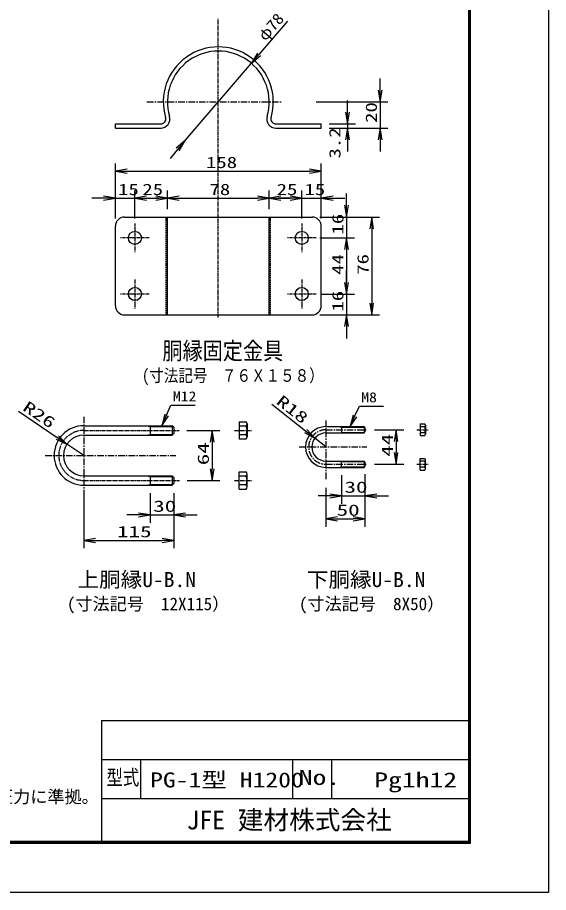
# Model space of a CAD drawing. Units: millimetres, scale not verified. Extents: x -4455 to 4455, y -3150 to 3150.
# Drawn here: x 2418 to 4455, y -3150 to 204 of the extents above; entities that cross this region are included whole.
import ezdxf
from ezdxf.enums import TextEntityAlignment as Align

# ---------------------------------------------------------------- set-up
doc = ezdxf.new("R2010")
doc.units = ezdxf.units.MM
doc.header["$LTSCALE"] = 20
for name, pattern in [('USER1', [2, 1.25, -0.25, 0.25, -0.25]), ('USER2', [0.375, 0.25, -0.125]), ('USER4', [1.125, 0.75, -0.125, 0.125, -0.125]), ('USER5', [0.906, 0.591, -0.118, 0.079, -0.118])]:
    doc.linetypes.add(name, pattern=pattern)
for name, color, linetype, lineweight in [('0-1_1', 7, 'Continuous', 25), ('0-2_0', 7, 'Continuous', 25), ('0-4_EXTCNT-L', 2, 'Continuous', 25), ('0-6_CENTLN-L', 2, 'USER5', 25), ('0-8_WAKU', 7, 'Continuous', 25), ('0-9_D-TTL-TXT', 2, 'Continuous', 25)]:
    doc.layers.add(name, color=color, linetype=linetype, lineweight=lineweight)
doc.styles.add('ＭＳ ゴシック', font='')
doc.styles.get('ＭＳ ゴシック').set_extended_font_data('MS Gothic')

# ---------------------------------------------------------------- blocks, each defined once
blk = doc.blocks.new('DARROWS')
at = {"layer": '0-2_0', "color": 2}
blk.add_line((0, 0), (-19.982, 0), dxfattribs=at)
blk.add_lwpolyline([(-20, -3.333), (0, 0), (-20, 3.333)], dxfattribs=at)

msp = doc.modelspace()

# ---------------------------------------------------------------- linework, layer by layer
at = {"layer": '0-2_0', "color": 2}
for p, q in [((3453.71, 190.8), (3344.52, 63.13)), ((3061.77, -267.45), (3315.27, 28.93)), ((3808.96, -74.26), (3808.96, -29.26)), ((3684.29, -158.26), (3684.29, -113.26)), ((3808.96, -119.26), (3808.96, -219.26)), ((3684.29, -203.26), (3684.29, -219.26)), ((3684.29, -264.26), (3684.29, -309.26)), ((3808.96, -264.26), (3808.96, -309.26)), ((3032.52, -301.64), (3003.27, -335.84)), ((2838.52, -384.95), (3538.52, -384.95)), ((2748.52, -488.53), (2703.52, -488.53)), ((2793.52, -488.53), (2868.52, -488.53)), ((2913.52, -488.53), (2958.52, -488.53)), ((2913.52, -488.53), (2948.52, -488.53)), ((3038.52, -488.53), (3338.52, -488.53)), ((3463.52, -488.53), (3418.52, -488.53)), ((3428.52, -488.53), (3463.52, -488.53)), ((3508.52, -488.53), (3583.52, -488.53)), ((3628.52, -488.53), (3673.52, -488.53)), ((3680.59, -515.57), (3680.59, -470.57)), ((3680.59, -560.57), (3680.59, -640.57)), ((3680.59, -685.57), (3680.59, -730.57)), ((3680.59, -810.97), (3680.59, -765.97)), ((3680.59, -855.97), (3680.59, -935.57)), ((3680.59, -980.57), (3680.59, -1025.57))]:
    msp.add_line(p, q, dxfattribs=at)
at = {"layer": '0-2_0', "linetype": 'USER1'}
msp.add_line((2914.62, -119.26), (3433.9, -119.26), dxfattribs=at)
at = {"layer": '0-2_0', "color": 1}
for p, q in [((3563.9, -119.26), (3838.96, -119.26)), ((3613.52, -203.26), (3714.29, -203.26)), ((3613.52, -219.26), (3714.29, -219.26)), ((3713.52, -219.26), (3838.96, -219.26)), ((2793.52, -565.57), (2793.52, -354.95)), ((3583.52, -565.57), (3583.52, -354.95)), ((2793.52, -565.57), (2793.52, -458.53)), ((2868.52, -565.57), (2868.52, -458.53)), ((2868.52, -565.57), (2868.52, -458.53)), ((2993.52, -530.57), (2993.52, -458.53)), ((2993.52, -530.57), (2993.52, -458.53)), ((3383.52, -530.57), (3383.52, -458.53)), ((3383.52, -530.57), (3383.52, -458.53)), ((3508.52, -565.57), (3508.52, -458.53)), ((3508.52, -565.57), (3508.52, -458.53)), ((3583.52, -565.57), (3583.52, -458.53)), ((3578.52, -560.57), (3710.59, -560.57)), ((3578.52, -640.57), (3710.59, -640.57)), ((3583.55, -855.97), (3710.59, -855.97)), ((3578.52, -935.57), (3710.59, -935.57))]:
    msp.add_line(p, q, dxfattribs=at)
at = {"layer": '0-2_0'}
for p, q in [((2793.52, -219.26), (2793.52, -203.26)), ((2793.52, -203.26), (2967.9, -203.26)), ((2793.52, -219.26), (2967.9, -219.26)), ((3409.14, -203.26), (3583.52, -203.26)), ((3409.14, -219.26), (3583.52, -219.26)), ((3583.52, -219.26), (3583.52, -203.26)), ((2828.52, -560.57), (3548.52, -560.57)), ((2993.52, -935.57), (2993.52, -560.57)), ((3383.52, -935.57), (3383.52, -560.57)), ((2793.52, -900.57), (2793.52, -595.57)), ((3583.52, -900.57), (3583.52, -595.57)), ((2828.52, -935.57), (3548.52, -935.57)), ((2672.56, -1360.54), (3011.56, -1360.54)), ((2912.56, -1360.54), (2927.56, -1363.39)), ((2927.56, -1360.54), (2927.56, -1396.54)), ((2927.56, -1363.39), (3014.41, -1363.39)), ((3011.56, -1360.54), (3011.56, -1396.54)), ((3017.56, -1366.54), (3011.56, -1360.54)), ((3017.56, -1366.54), (3017.56, -1390.54)), ((3268.82, -1345.69), (3268.82, -1411.39)), ((3268.82, -1345.69), (3295.82, -1345.69)), ((3295.82, -1362.12), (3268.82, -1362.12)), ((3298.82, -1353.69), (3298.82, -1403.39)), ((3601.1, -1364.1), (3747.5, -1364.1)), ((3661.1, -1364.1), (3661.1, -1388.1)), ((3747.5, -1364.1), (3747.5, -1388.1)), ((3751.1, -1367.7), (3747.5, -1364.1)), ((3751.1, -1367.7), (3751.1, -1384.5)), ((3963.17, -1353.6), (3963.17, -1398.6)), ((3963.17, -1353.6), (3980.57, -1353.6)), ((3980.57, -1364.85), (3963.17, -1364.85)), ((3982.67, -1358.34), (3982.67, -1393.04)), ((2672.56, -1396.54), (3011.56, -1396.54)), ((2912.56, -1396.54), (2927.56, -1393.69)), ((2927.56, -1393.69), (3014.41, -1393.69)), ((3011.56, -1396.54), (3017.56, -1390.54)), ((3295.82, -1394.97), (3268.82, -1394.97)), ((3601.1, -1388.1), (3747.5, -1388.1)), ((3650, -1388.1), (3661.1, -1386)), ((3661.1, -1386), (3749.6, -1386)), ((3747.5, -1388.1), (3751.1, -1384.5)), ((3980.57, -1387.35), (3963.17, -1387.35)), ((3963.17, -1398.6), (3980.57, -1398.6)), ((3268.82, -1411.39), (3295.82, -1411.39)), ((3601.1, -1496.1), (3747.5, -1496.1)), ((3650, -1496.1), (3661.1, -1498.2)), ((3661.1, -1520.1), (3661.1, -1496.1)), ((3661.1, -1498.2), (3749.6, -1498.2)), ((3747.5, -1496.1), (3747.5, -1520.1)), ((3751.1, -1499.7), (3747.5, -1496.1)), ((3751.1, -1499.7), (3751.1, -1516.5)), ((3963.17, -1485.6), (3980.57, -1485.6)), ((3963.17, -1530.6), (3963.17, -1485.6)), ((3980.57, -1496.85), (3963.17, -1496.85)), ((3982.67, -1525.86), (3982.67, -1491.16)), ((3268.82, -1537.69), (3295.82, -1537.69)), ((3268.82, -1603.39), (3268.82, -1537.69)), ((3601.1, -1520.1), (3747.5, -1520.1)), ((3650, -1520.1), (3661.1, -1518)), ((3661.1, -1518), (3749.6, -1518)), ((3747.5, -1520.1), (3751.1, -1516.5)), ((3980.57, -1519.35), (3963.17, -1519.35)), ((3963.17, -1530.6), (3980.57, -1530.6)), ((2672.56, -1552.54), (3011.56, -1552.54)), ((2912.56, -1552.54), (2927.56, -1555.39)), ((2927.56, -1552.54), (2927.56, -1588.54)), ((2927.56, -1555.39), (3014.41, -1555.39)), ((3011.56, -1552.54), (3011.56, -1588.54)), ((3017.56, -1558.54), (3011.56, -1552.54)), ((3017.56, -1558.54), (3017.56, -1582.54)), ((3295.82, -1554.12), (3268.82, -1554.12)), ((3298.82, -1595.39), (3298.82, -1545.69)), ((2672.56, -1588.54), (3011.56, -1588.54)), ((2912.56, -1588.54), (2927.56, -1585.69)), ((2927.56, -1585.69), (3014.41, -1585.69)), ((3011.56, -1588.54), (3017.56, -1582.54)), ((3295.82, -1586.97), (3268.82, -1586.97)), ((3268.82, -1603.39), (3295.82, -1603.39))]:
    msp.add_line(p, q, dxfattribs=at)
at = {"layer": '0-2_0', "linetype": 'USER2'}
for p, q in [((2988.52, -935.57), (2988.52, -560.57)), ((3388.52, -935.57), (3388.52, -560.57))]:
    msp.add_line(p, q, dxfattribs=at)
at = {"layer": '0-2_0', "color": 4, "linetype": 'USER1'}
for p, q in [((2672.56, -1326.3), (2672.56, -1664.28)), ((3601.1, -1339.95), (3601.1, -1569.05)), ((3601.1, -1376.1), (3757.58, -1376.1)), ((3498.95, -1442.1), (3757.58, -1442.1)), ((2524.32, -1474.54), (3025.14, -1474.54)), ((3601.1, -1508.1), (3757.58, -1508.1))]:
    msp.add_line(p, q, dxfattribs=at)
at = {"layer": '0-2_0', "color": 4, "linetype": 'USER4'}
for p, q in [((2672.56, -1378.54), (3038.23, -1378.54)), ((3250.29, -1378.54), (3315.97, -1378.54)), ((3950.41, -1376.1), (3995, -1376.1)), ((3950.41, -1508.1), (3995, -1508.1)), ((2672.56, -1570.54), (3039.19, -1570.54)), ((3250.29, -1570.54), (3315.97, -1570.54))]:
    msp.add_line(p, q, dxfattribs=at)
at = {"layer": '0-2_0'}
msp.add_lwpolyline([(3650, -1364.1), (3661.1, -1366.2), (3749.6, -1366.2)], dxfattribs=at)
for centre in [(2868.52, -640.57), (3508.52, -640.57), (2868.52, -855.57), (3508.52, -855.57)]:
    msp.add_circle(centre, 25, dxfattribs=at)
for centre, radius, start, end in [((3188.52, -119.26), 211, 343.58404, 196.41596), ((3188.52, -119.26), 195, 343.58404, 196.41596), ((2967.9, -184.26), 35, 270, 16.41596), ((2967.9, -184.26), 19, 270, 16.41596), ((3409.14, -184.26), 35, 163.58404, 270), ((3409.14, -184.26), 19, 163.58404, 270), ((2828.52, -595.57), 35, 90, 180), ((3548.52, -595.57), 35, 0, 90), ((2828.52, -900.57), 35, 180, 270), ((3548.52, -900.57), 35, 270, 0), ((2672.56, -1474.54), 114, 90, 270), ((3286.09, -1353.91), 12.73, 319.84395, 40.15605), ((3252.36, -1378.54), 46.46, 339.29823, 20.70177), ((3601.1, -1442.1), 78, 90, 270), ((3951.48, -1376.1), 31.18, 338.85295, 21.14705), ((3974.27, -1359.23), 8.44, 318.21899, 41.78101), ((2672.56, -1474.54), 78, 90, 270), ((3286.09, -1403.18), 12.73, 319.84395, 40.15605), ((3601.1, -1442.1), 54, 90, 270), ((3974.09, -1392.98), 8.58, 319.0514, 40.9486), ((3951.48, -1508.1), 31.18, 338.85295, 21.14705), ((3974.09, -1491.23), 8.58, 319.0514, 40.9486), ((3286.09, -1545.91), 12.73, 319.84395, 40.15605), ((3974.27, -1524.98), 8.44, 318.21899, 41.78101), ((3252.36, -1570.54), 46.46, 339.29823, 20.70177), ((3286.09, -1595.18), 12.73, 319.84395, 40.15605)]:
    msp.add_arc(centre, radius, start, end, dxfattribs=at)
at = {"layer": '0-2_0', "color": 4, "linetype": 'USER4'}
msp.add_arc((2672.56, -1474.54), 96, 90, 270, dxfattribs=at)
at = {"layer": '0-2_0', "color": 4, "linetype": 'USER1'}
msp.add_arc((3601.1, -1442.1), 66, 90, 270, dxfattribs=at)
at = {"layer": '0-4_EXTCNT-L', "color": 1}
for p, q in [((3608.52, -560.57), (3806.8, -560.57)), ((3608.52, -640.57), (3710.59, -640.57)), ((3613.55, -855.97), (3710.59, -855.97)), ((3608.52, -935.57), (3806.8, -935.57)), ((3068.23, -1378.54), (3194.51, -1378.54)), ((3787.58, -1376.1), (3900.06, -1376.1)), ((3787.58, -1508.1), (3900.06, -1508.1)), ((3069.19, -1570.54), (3194.51, -1570.54)), ((3661.1, -1550.1), (3661.1, -1659.8)), ((3751.1, -1546.5), (3751.1, -1747.82)), ((3751.1, -1550.1), (3751.1, -1659.8)), ((3601.1, -1599.05), (3601.1, -1747.82)), ((2672.56, -1618.54), (2672.56, -1830.31)), ((2927.56, -1618.54), (2927.56, -1732.72)), ((3017.56, -1618.54), (3017.56, -1732.72)), ((3017.56, -1618.54), (3017.56, -1830.31))]:
    msp.add_line(p, q, dxfattribs=at)
at = {"layer": '0-4_EXTCNT-L'}
for p, q in [((3776.8, -605.57), (3776.8, -890.57)), ((3680.59, -685.57), (3680.59, -810.97)), ((2421.62, -1304.74), (2570.69, -1405.61)), ((3393.88, -1278.53), (3523.39, -1380.76)), ((3601.1, -1442.1), (3558.72, -1408.64)), ((2672.56, -1474.54), (2607.96, -1430.83)), ((3164.51, -1423.54), (3164.51, -1525.54)), ((3870.06, -1421.1), (3870.06, -1463.1)), ((3616.1, -1629.8), (3571.1, -1629.8)), ((3661.1, -1629.8), (3751.1, -1629.8)), ((3796.1, -1629.8), (3841.1, -1629.8)), ((2882.56, -1702.72), (2837.56, -1702.72)), ((2927.56, -1702.72), (3017.56, -1702.72)), ((3062.56, -1702.72), (3107.56, -1702.72)), ((3646.1, -1717.82), (3706.1, -1717.82)), ((2717.56, -1800.31), (2972.56, -1800.31))]:
    msp.add_line(p, q, dxfattribs=at)
at = {"layer": '0-4_EXTCNT-L', "color": 4}
for p, q in [((2990.21, -1319.45), (3006.95, -1281.95)), ((3006.95, -1281.95), (3099.58, -1281.95)), ((3712.69, -1323.01), (3729.43, -1285.51)), ((3729.43, -1285.51), (3822.06, -1285.51))]:
    msp.add_line(p, q, dxfattribs=at)
at = {"layer": '0-6_CENTLN-L', "linetype": 'USER4'}
msp.add_line((3188.52, -945.57), (3188.52, 200.74), dxfattribs=at)
at = {"layer": '0-6_CENTLN-L'}
for p, q in [((2868.52, -585.57), (2868.52, -695.57)), ((3508.52, -585.57), (3508.52, -695.57)), ((2923.52, -640.57), (2813.52, -640.57)), ((3563.52, -640.57), (3453.52, -640.57)), ((2868.52, -800.57), (2868.52, -910.57)), ((3508.52, -800.57), (3508.52, -910.57)), ((2923.52, -855.57), (2813.52, -855.57)), ((3563.52, -855.57), (3453.52, -855.57))]:
    msp.add_line(p, q, dxfattribs=at)
at = {"layer": '0-8_WAKU'}
for p, q in [((2739.89, -2490), (2739.89, -2955)), ((2739.89, -2490), (4147.5, -2490)), ((2739.89, -2640), (4147.5, -2640)), ((2889.89, -2640), (2889.89, -2790)), ((3472.5, -2640), (3472.5, -2790)), ((3622.5, -2640), (3622.5, -2790)), ((2739.89, -2790), (4147.5, -2790))]:
    msp.add_line(p, q, dxfattribs=at)
at = {"layer": '0-8_WAKU', "color": 3}
msp.add_lwpolyline([(-4455, 3150), (4455, 3150), (4455, -3150), (-4455, -3150)], close=True, dxfattribs=at)
at = {"layer": '0-8_WAKU'}
for points in [[(-4155, 2962.5), (4155, 2962.5), (4155, -2962.5), (-4155, -2962.5)], [(-4153.13, 2960.62), (4153.12, 2960.62), (4153.12, -2960.63), (-4153.13, -2960.63)], [(-4151.25, 2958.75), (4151.25, 2958.75), (4151.25, -2958.75), (-4151.25, -2958.75)], [(-4149.38, 2956.87), (4149.37, 2956.87), (4149.37, -2956.88), (-4149.38, -2956.88)], [(-4147.5, 2955), (4147.5, 2955), (4147.5, -2955), (-4147.5, -2955)]]:
    msp.add_lwpolyline(points, close=True, dxfattribs=at)

# ---------------------------------------------------------------- block references
at = {"layer": '0-2_0', "xscale": 2.25, "yscale": 2.25}
for p, rotation in [((3315.27, 28.93), 229.45956), ((3808.96, -119.26), 270), ((3684.29, -203.26), 270), ((3684.29, -219.26), 90), ((3808.96, -219.26), 90), ((3061.77, -267.45), 49.45956), ((2793.52, -384.95), 180), ((2868.52, -488.53), 180), ((2868.52, -488.53), 180), ((2993.52, -488.53), 180), ((3383.52, -488.53), 180), ((3583.52, -488.53), 180), ((3680.59, -560.57), 270), ((3680.59, -640.57), 90), ((3680.59, -855.97), 270), ((3680.59, -935.57), 90)]:
    msp.add_blockref('DARROWS', p, dxfattribs=dict(at, rotation=rotation))
for p in [(3583.52, -384.95), (2793.52, -488.53), (2993.52, -488.53), (3383.52, -488.53), (3508.52, -488.53), (3508.52, -488.53)]:
    msp.add_blockref('DARROWS', p, dxfattribs=at)
at = {"layer": '0-4_EXTCNT-L', "xscale": 2.25, "yscale": 2.25}
for p, rotation in [((3776.8, -560.57), 90), ((3680.59, -640.57), 90), ((3680.59, -855.97), 270), ((3776.8, -935.57), 270), ((2971.86, -1360.54), 245.94158), ((3694.34, -1364.1), 245.94158), ((3558.72, -1408.64), 321.71458), ((2607.96, -1430.83), 325.91544), ((3164.51, -1378.54), 90), ((3870.06, -1376.1), 90), ((3870.06, -1508.1), 270), ((3164.51, -1570.54), 270), ((3751.1, -1629.8), 180), ((3017.56, -1702.72), 180), ((3601.1, -1717.82), 180), ((2672.56, -1800.31), 180)]:
    msp.add_blockref('DARROWS', p, dxfattribs=dict(at, rotation=rotation))
for p in [(3661.1, -1629.8), (2927.56, -1702.72), (3751.1, -1717.82), (3017.56, -1800.31)]:
    msp.add_blockref('DARROWS', p, dxfattribs=at)

# ---------------------------------------------------------------- texts
at = {"layer": '0-1_1', "color": 4, "style": 'ＭＳ ゴシック', "width": 0.85}
msp.add_text('胴縁固定金具', height=66.61, dxfattribs=at).set_placement((2974.17, -1126.47), align=Align.BOTTOM_LEFT)
at = {"layer": '0-2_0', "color": 3, "style": 'ＭＳ ゴシック'}
for s, height, rotation, width, p in [('φ78', 43.3, 49.46, 1.1, (3379.27, 102.49)), ('20', 43.26, 90, 1.35, (3809.79, -199.63)), ('3.2', 43.26, 90, 1.35, (3670.12, -336.08)), ('16', 43.26, 90, 1.35, (3681.42, -627.57)), ('16', 43.26, 90, 1.35, (3681.42, -922.77))]:
    msp.add_text(s, height=height, rotation=rotation, dxfattribs=dict(at, width=width)).set_placement(p, align=Align.BOTTOM_LEFT)
at = {"layer": '0-2_0', "color": 3, "style": 'ＭＳ ゴシック', "width": 1.35}
for s, p in [('158', (3141.27, -385.78)), ('15', (2804.02, -489.35)), ('25', (2897.27, -489.35)), ('78', (3154.77, -489.35)), ('25', (3412.27, -489.35)), ('15', (3519.02, -489.35))]:
    msp.add_text(s, height=43.26, dxfattribs=at).set_placement(p, align=Align.BOTTOM_LEFT)
at = {"layer": '0-4_EXTCNT-L', "color": 3, "style": 'ＭＳ ゴシック'}
for s, rotation, width, p in [('44', 90, 1.35, (3681.42, -782.02)), ('76', 90, 1.35, (3777.63, -781.82)), ('R26', 325.915, 1.5, (2427.36, -1309.63)), ('R18', 321.715, 1.5, (3399.26, -1283.83)), ('44', 90, 1.5, (3870.88, -1479.6)), ('64', 90, 1.5, (3165.34, -1512.04))]:
    msp.add_text(s, height=43.26, rotation=rotation, dxfattribs=dict(at, width=width)).set_placement(p, align=Align.BOTTOM_LEFT)
at = {"layer": '0-4_EXTCNT-L', "color": 4, "style": 'ＭＳ ゴシック'}
for s, height, width, p in [('(寸法記号\u3000７６Ｘ１５８）', 48.11, 0.85, (2895.81, -1206.51)), ('M12', 38.48, 1.15, (3014.15, -1278.78)), ('M8', 38.48, 1.15, (3736.63, -1282.34)), ('上胴縁U-B.N', 57.73, 1.05, (2648.66, -1996.35)), ('下胴縁U-B.N', 57.73, 1.05, (3528.49, -1996.35))]:
    msp.add_text(s, height=height, dxfattribs=dict(at, width=width)).set_placement(p, align=Align.BOTTOM_LEFT)
at = {"layer": '0-4_EXTCNT-L', "color": 3, "style": 'ＭＳ ゴシック', "width": 1.5}
for s, p in [('30', (3672.35, -1630.62)), ('30', (2938.81, -1703.54)), ('50', (3642.35, -1718.65)), ('115', (2800.06, -1801.13))]:
    msp.add_text(s, height=43.26, dxfattribs=at).set_placement(p, align=Align.BOTTOM_LEFT)
at = {"layer": '0-4_EXTCNT-L', "color": 4, "style": 'ＭＳ ゴシック'}
for s, p in [('(寸法記号\u300012X115）', (2607.79, -2082.12)), ('(寸法記号\u30008X50）', (3497.83, -2082.12))]:
    msp.add_text(s, height=48.11, dxfattribs=at).set_placement(p, align=Align.BOTTOM_LEFT)
at = {"layer": '0-8_WAKU', "style": 'ＭＳ ゴシック'}
for s, width, p in [('型式', 0.8, (2759.25, -2754.96)), ('PG-1型 H1200', 1.25, (2927.02, -2764.57)), ('No.', 1.35, (3497.05, -2754.96)), ('Pg1h12', 1.35, (3786.43, -2764.57))]:
    msp.add_text(s, height=57.73, dxfattribs=dict(at, width=width)).set_placement(p, align=Align.BOTTOM_LEFT)
msp.add_text('JFE 建材株式会社', height=72.16, dxfattribs=at).set_placement((3066.85, -2929.69), align=Align.BOTTOM_LEFT)
at = {"layer": '0-9_D-TTL-TXT', "color": 7, "style": 'ＭＳ ゴシック'}
msp.add_text('（設計条件）風荷重：昭和57年改正 建築基準法・同施行令に基づく風圧力に準拠。', height=48.11, dxfattribs=at).set_placement((269.29, -2821.27), align=Align.BOTTOM_LEFT)

doc.saveas('drawing.dxf')
